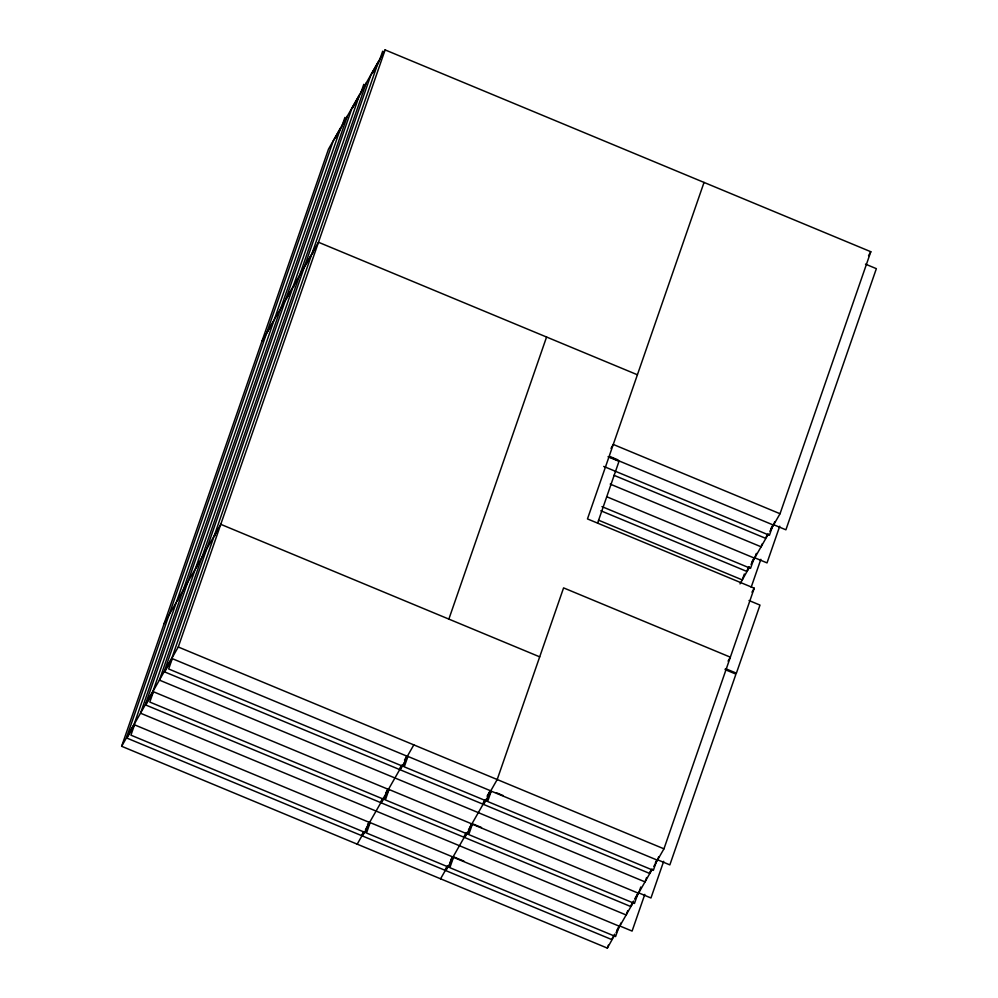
<?xml version="1.0" encoding="UTF-8"?>
<svg xmlns="http://www.w3.org/2000/svg" width="998" height="998" viewBox="0 0 998 998"><rect width="100%" height="100%" fill="white"/><g stroke="black" fill="none" stroke-linecap="round" stroke-linejoin="round"><path stroke-width="1.5" d="M614.543 935.288L607.333 948.1L121.644 746.279L328.479 149.176L385.103 49.9L870.805 251.721L780.037 513.733L769.882 531.36M168.774 615.654L126.571 737.46L134.181 724.136L176.372 602.318M169.074 614.78L266.478 333.582L274.051 320.308L176.646 601.495M266.778 332.708L333.107 141.229L340.692 127.931L274.363 319.41M134.518 724.822L130.938 735.164L365.455 832.619L369.035 822.265L134.518 724.822L126.933 738.108L361.451 835.563L363.734 831.571M177.469 600.833L178.368 598.251M341.353 127.732L344.934 117.39M347.354 116.08L140.518 713.196L626.208 915.004L627.73 910.625M187.649 582.558L145.446 704.376L153.056 691.04L195.246 569.222M187.948 581.684L285.353 300.485L292.925 287.212L195.521 568.411M285.653 299.612L351.982 108.133L359.567 94.835L293.237 286.314M153.393 691.726L149.812 702.068L384.33 799.523L387.91 789.181L153.393 691.726L145.808 705.025L380.338 802.467L382.608 798.487M196.344 567.75L197.242 565.155M293.599 286.975L294.946 283.095M360.228 94.635L363.808 84.306M366.229 82.996L159.393 680.1L645.082 881.92L646.604 877.529M206.524 549.461L164.321 671.28L171.93 657.944L214.121 536.138M206.823 548.588L304.228 267.402L311.8 254.116L214.395 535.315M304.527 266.528L370.857 75.05L378.442 61.751L312.112 253.23M172.267 658.63L168.687 668.984L403.204 766.427L406.785 756.085L172.267 658.63L164.682 671.928L399.212 769.383L401.483 765.391M214.77 535.951L216.117 532.071M312.486 253.879L313.821 249.999M382.683 51.21L379.103 61.539L372.279 73.49M121.644 746.279L178.268 647.003L385.103 49.9M370.133 822.589L366.516 833.018L448.875 867.237L452.481 856.808L370.133 822.589L362.486 835.987L444.834 870.206L447.129 866.189M389.008 789.493L385.39 799.922L467.75 834.141L471.355 823.712L389.008 789.493L381.361 802.903L463.708 837.122L466.004 833.093M448.863 619.097L546.567 337.037M407.883 756.409L404.265 766.838L486.625 801.057L490.23 790.628L407.883 756.409L400.235 769.807L482.583 804.026L484.878 800.009M453.466 857.319L449.873 867.686L615.604 936.548L619.197 926.181L453.466 857.319L445.869 870.643L611.599 939.505L614.643 934.178M472.341 824.223L468.748 834.59L634.479 903.452L638.071 893.085L472.341 824.223L464.744 837.547L630.474 906.409L633.518 901.082M491.216 791.14L487.623 801.506L653.353 870.368L656.946 860.002L491.216 791.14L483.618 804.45L649.349 873.312L651.632 869.32M704.039 182.422L587.473 518.923L754.239 588.209L663.957 848.824L653.815 866.451M597.59 523.152L619.01 461.313L608.044 456.76M607.333 948.1L608.343 945.168M620.868 923.05L619.858 925.982L632.096 931.072L644.808 894.383M744.321 574.025L742.287 579.913L598.526 520.183M631.148 906.184L632.158 903.252M747.215 571.093L748.737 566.702M606.996 496.854L754.151 558.007L750.558 568.361L601.969 506.622M640.766 887.022L638.732 892.886L650.97 897.975L663.682 861.286M756.322 553.416L754.787 557.82L767.025 562.897L779.725 526.22M762.185 543.885L761.162 546.829L610.215 484.105M650.022 873.1L651.033 870.156M751.195 587.186L760.85 559.317M608.718 456.635L773.026 524.911L769.433 535.277L603.703 466.415M658.618 856.87L657.607 859.802L669.845 864.892L735.938 674.112L725.047 669.583M774.685 521.792L773.675 524.723L785.9 529.813L876.356 268.662L865.491 264.146M335.291 138.348L340.592 129.054M352.656 107.921L358.706 97.293M261.85 341.528L318.474 242.252L637.41 374.774M164.134 623.6L220.77 524.324L539.693 656.846M367.526 824.922L369.035 822.265M385.64 793.16L387.91 789.181M404.514 760.077L406.785 756.085M357.197 844.158L363.983 832.245M365.493 829.6L402.493 764.742M404.751 760.763L413.821 744.882M611.013 448.414L613.271 444.447L780.037 513.733M450.959 859.49L452.481 856.808M487.174 795.98L490.23 790.628M440.567 878.801L448.127 865.565M449.636 862.921L467.002 832.482M468.511 829.825L485.876 799.386M487.386 796.741L497.204 779.525L563.583 587.884L730.349 657.171L728.078 661.15M868.534 255.688L870.805 251.721M748.824 567.326L746.554 571.318L600.821 510.764M751.868 561.999L754.151 558.007M767.712 534.229L765.429 538.234L613.982 475.298M770.743 528.903L773.026 524.911M740.017 583.892L749.486 567.114M751.007 564.456L768.36 534.017M751.968 592.188L754.239 588.209M616.914 930.173L619.197 926.181M635.04 898.425L638.071 893.085M655.424 862.659L656.946 860.002M616.065 932.631L633.418 902.204M634.94 899.535L652.293 869.108M609.716 456.448L617.949 459.866M749.011 600.522L759.989 605.087L736.399 673.176L725.421 668.61M178.268 647.003L663.957 848.824M496.318 792.736L503.142 795.568M473.351 824.136L481.535 827.529M453.104 856.658L464.02 861.187"/></g></svg>
